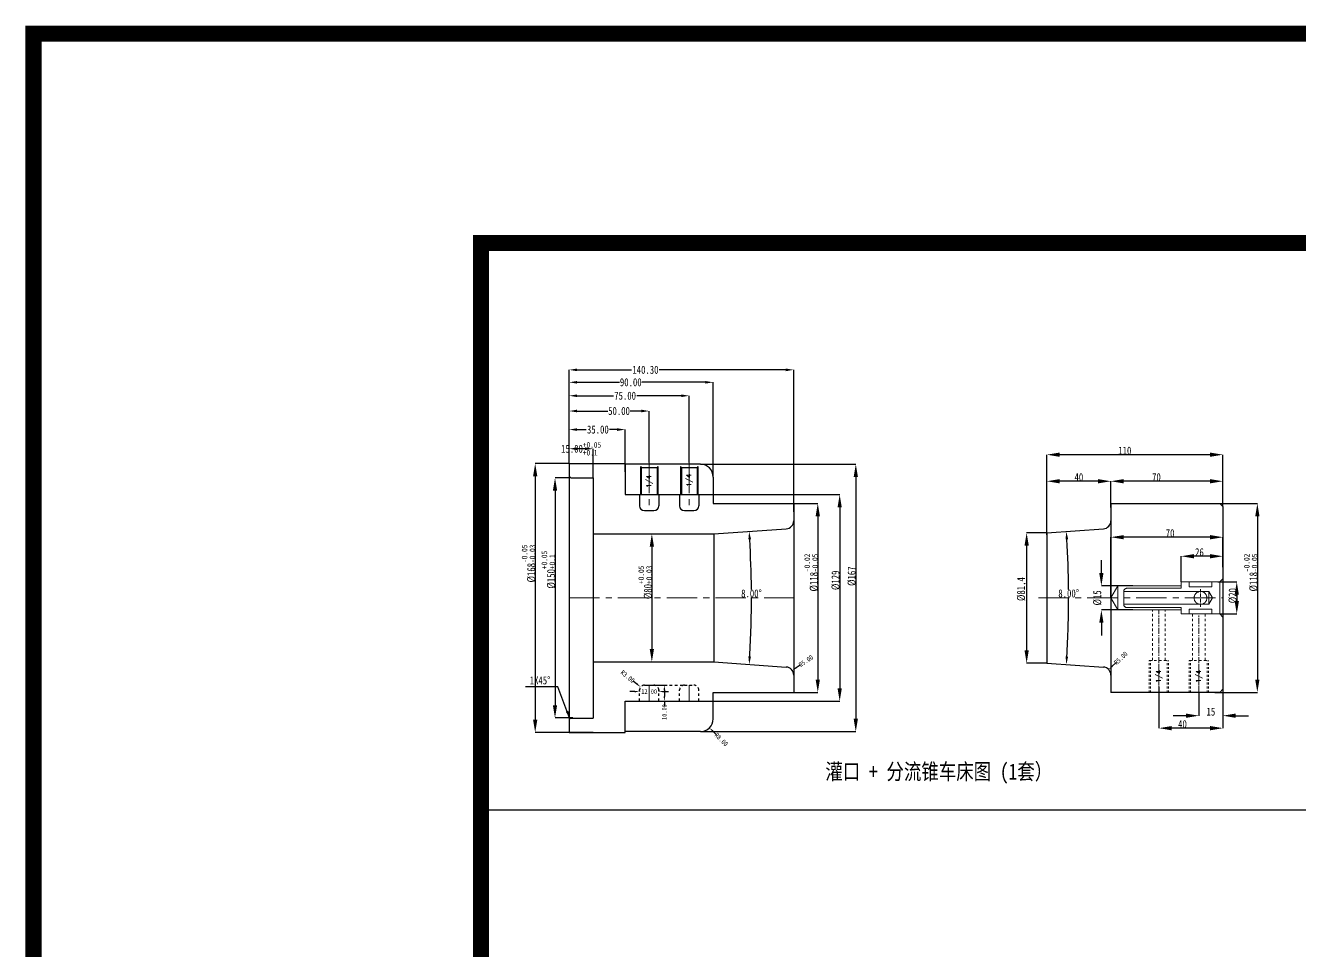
# Model space of a CAD drawing. Header units: millimetres. Extents: x 1188 to 10032, y -1727 to 798.
# Drawn here: x 1188 to 1985, y 220 to 798 of the extents above; entities that cross this region are included whole.
import ezdxf
from ezdxf.enums import TextEntityAlignment as Align

# ---------------------------------------------------------------- set-up
doc = ezdxf.new("R2010")
doc.units = ezdxf.units.MM
doc.header["$LTSCALE"] = 16.335
doc.header["$PDMODE"] = 3
doc.header["$PDSIZE"] = 0.3125
for name, pattern in [('CENTER', [0.6, 0.375, -0.075, 0.075, -0.075]), ('HIDDEN', [0.2, 0.1, -0.1]), ('HIDDENX2', [0.75, 0.5, -0.25])]:
    doc.linetypes.add(name, pattern=pattern)
doc.layers.get('0').update_dxf_attribs({"linetype": 'CONTINUOUS'})
doc.layers.get('Defpoints').update_dxf_attribs({"linetype": 'CONTINUOUS'})
for name, color, linetype, lineweight in [('cool', 153, 'HIDDEN', 9), ('moldbase', 7, 'CONTINUOUS', 20), ('screw', 33, 'CONTINUOUS', 13), ('虚线', 6, 'HIDDENX2', 13)]:
    doc.layers.add(name, color=color, linetype=linetype, lineweight=lineweight)
doc.layers.add('DEFAULT_2', color=8, linetype='HIDDEN')
doc.styles.get("Standard").update_dxf_attribs({"font": 'txt', "width": 0.8})
doc.styles.add('TXT', font='txt.shx', dxfattribs={"bigfont": 'gbcbig.shx'})
doc.dimstyles.new('ISO-25', dxfattribs={"dimtxt": 8, "dimasz": 8, "dimexe": 0, "dimexo": 0, "dimgap": 0, "dimtad": 1, "dimtxsty": 'Standard', "dimcen": 0, "dimclrd": 4, "dimclre": 4, "dimclrt": 6, "dimadec": 0, "dimazin": 0, "dimtfac": 1, "dimtofl": 0, "dimtmove": 0, "dimatfit": 3, "dimfxl": 0, "dimarcsym": 0})
doc.dimstyles.get("Standard").update_dxf_attribs({"dimtxt": 0.15625, "dimasz": 0.1875, "dimexe": 0.125, "dimexo": 0.0625, "dimtad": 0, "dimtih": 1, "dimtoh": 1, "dimdsep": 46, "dimtxsty": 'Standard', "dimcen": 0.09, "dimadec": 0, "dimazin": 0, "dimtp": 0.01, "dimtm": 0.01, "dimtfac": 1, "dimtofl": 0, "dimtmove": 0, "dimatfit": 3, "dimfxl": 0, "dimtolj": 1, "dimarcsym": 0})
doc.dimstyles.new('STANDARD$0', dxfattribs={"dimscale": 2, "dimtxt": 3, "dimasz": 3, "dimexe": 1.25, "dimexo": 0.625, "dimgap": 0.5, "dimtad": 0, "dimdsep": 46, "dimlunit": 6, "dimtxsty": 'Standard', "dimblk": 'CLOSEDBLANK', "dimcen": 0, "dimclrt": 2, "dimazin": 2, "dimtfac": 2, "dimtmove": 1, "dimatfit": 3, "dimfxl": 0, "dimtolj": 1, "dimtzin": 0, "dimarcsym": 0})

# ---------------------------------------------------------------- blocks, each defined once
blk = doc.blocks.new('*D20')
at = {"color": 4, "lineweight": -2, "transparency": 16777216}
for p, q in [((1668.29, 499.65), (1683.32, 499.65)), ((1683.32, 491.65), (1683.32, 389.65)), ((1668.29, 381.65), (1683.32, 381.65))]:
    blk.add_line(p, q, dxfattribs=at)
at = {"color": 4, "transparency": 16777216}
for points in [[(1681.99, 491.65), (1684.65, 491.65), (1683.32, 499.65)], [(1681.99, 389.65), (1684.65, 389.65), (1683.32, 381.65)]]:
    blk.add_solid(points, dxfattribs=at)
at = {"layer": 'Defpoints', "color": 0, "transparency": 16777216}
for p in [(1668.29, 499.65), (1668.29, 381.65), (1683.32, 381.65)]:
    blk.add_point(p, dxfattribs=at)
at = {"color": 6, "lineweight": 0, "transparency": 16777216, "insert": (1679.24, 456.46), "char_height": 5, "attachment_point": 5, "rotation": 90}
blk.add_mtext('%%C118{\\H0.7x;\\S-0.02^ -0.05;}', dxfattribs=at)
blk = doc.blocks.new('*D21')
at = {"color": 4, "lineweight": -2, "transparency": 16777216}
for p, q in [((1559.09, 480.65), (1579.66, 480.65)), ((1579.66, 472.65), (1579.66, 408.65)), ((1559.09, 400.65), (1579.66, 400.65))]:
    blk.add_line(p, q, dxfattribs=at)
at = {"color": 4, "transparency": 16777216}
for points in [[(1578.33, 472.65), (1581, 472.65), (1579.66, 480.65)], [(1578.33, 408.65), (1581, 408.65), (1579.66, 400.65)]]:
    blk.add_solid(points, dxfattribs=at)
at = {"layer": 'Defpoints', "color": 0, "transparency": 16777216}
for p in [(1559.09, 480.65), (1559.09, 400.65), (1579.66, 400.65)]:
    blk.add_point(p, dxfattribs=at)
at = {"color": 6, "lineweight": 0, "transparency": 16777216, "insert": (1575.58, 450.33), "char_height": 5, "attachment_point": 5, "rotation": 90}
blk.add_mtext('%%C80{\\H0.7x;\\S+0.05^ +0.03;}', dxfattribs=at)
blk = doc.blocks.new('*D37')
at = {"color": 4, "lineweight": -2, "transparency": 16777216}
for start, end in [(0.50798, 3.51904), (356.48096, 0.02702)]:
    blk.add_arc((1046.26, 440.65), 595.65, start, end, dxfattribs=at)
at = {"color": 4, "transparency": 16777216}
for points in [[(1639.95, 477.16), (1641.62, 477.26), (1640.46, 482.2)], [(1641.62, 404.03), (1639.95, 404.14), (1640.46, 399.1)]]:
    blk.add_solid(points, dxfattribs=at)
at = {"layer": 'Defpoints', "color": 0, "transparency": 16777216}
for p in [(1618.29, 480.65), (1663.64, 483.82), (1641.75, 426.79), (1618.29, 400.65), (1663.64, 397.48)]:
    blk.add_point(p, dxfattribs=at)
at = {"color": 6, "transparency": 16777216, "insert": (1641.9, 443.43), "char_height": 5, "attachment_point": 5}
blk.add_mtext('\\A1;8.00\\M+5A1E3', dxfattribs=at)
blk = doc.blocks.new('*D22')
at = {"color": 4, "lineweight": -2, "transparency": 16777216}
for p, q in [((1527.99, 524.65), (1527.99, 545.78)), ((1532.99, 545.78), (1538.59, 545.78)), ((1557.99, 545.78), (1553.26, 545.78)), ((1562.99, 519.45), (1562.99, 545.78))]:
    blk.add_line(p, q, dxfattribs=at)
at = {"color": 4, "transparency": 16777216}
for points in [[(1532.99, 546.61), (1532.99, 544.94), (1527.99, 545.78)], [(1557.99, 546.61), (1557.99, 544.94), (1562.99, 545.78)]]:
    blk.add_solid(points, dxfattribs=at)
at = {"layer": 'Defpoints', "color": 0, "transparency": 16777216}
for p in [(1562.99, 545.78), (1527.99, 524.65), (1562.99, 519.45)]:
    blk.add_point(p, dxfattribs=at)
at = {"color": 6, "transparency": 16777216, "insert": (1545.93, 545.78), "char_height": 5, "attachment_point": 5}
blk.add_mtext('\\A1;35.00', dxfattribs=at)
blk = doc.blocks.new('*D38')
at = {"color": 4, "lineweight": -2, "transparency": 16777216}
for p, q in [((1527.99, 524.65), (1527.99, 557.38)), ((1532.99, 557.38), (1552.16, 557.38)), ((1572.99, 557.38), (1566.16, 557.38)), ((1577.99, 525.15), (1577.99, 557.38))]:
    blk.add_line(p, q, dxfattribs=at)
at = {"color": 4, "transparency": 16777216}
for points in [[(1532.99, 558.22), (1532.99, 556.55), (1527.99, 557.38)], [(1572.99, 558.22), (1572.99, 556.55), (1577.99, 557.38)]]:
    blk.add_solid(points, dxfattribs=at)
at = {"layer": 'Defpoints', "color": 0, "transparency": 16777216}
for p in [(1577.99, 557.38), (1527.99, 524.65), (1577.99, 525.15)]:
    blk.add_point(p, dxfattribs=at)
at = {"color": 6, "transparency": 16777216, "insert": (1559.16, 557.38), "char_height": 5, "attachment_point": 5}
blk.add_mtext('\\A1;50.00', dxfattribs=at)
blk = doc.blocks.new('*D39')
at = {"color": 4, "lineweight": -2, "transparency": 16777216}
for p, q in [((1527.99, 524.65), (1527.99, 566.9)), ((1532.99, 566.9), (1555.63, 566.9)), ((1597.99, 566.9), (1570.29, 566.9)), ((1602.99, 525.15), (1602.99, 566.9))]:
    blk.add_line(p, q, dxfattribs=at)
at = {"color": 4, "transparency": 16777216}
for points in [[(1532.99, 567.74), (1532.99, 566.07), (1527.99, 566.9)], [(1597.99, 567.74), (1597.99, 566.07), (1602.99, 566.9)]]:
    blk.add_solid(points, dxfattribs=at)
at = {"layer": 'Defpoints', "color": 0, "transparency": 16777216}
for p in [(1602.99, 566.9), (1527.99, 524.65), (1602.99, 525.15)]:
    blk.add_point(p, dxfattribs=at)
at = {"color": 6, "transparency": 16777216, "insert": (1562.96, 566.9), "char_height": 5, "attachment_point": 5}
blk.add_mtext('\\A1;75.00', dxfattribs=at)
blk = doc.blocks.new('*D40')
at = {"color": 4, "lineweight": -2, "transparency": 16777216}
for p, q in [((1527.99, 524.65), (1527.99, 575.31)), ((1532.99, 575.31), (1559.49, 575.31)), ((1612.99, 575.31), (1573.49, 575.31)), ((1617.99, 516.15), (1617.99, 575.31))]:
    blk.add_line(p, q, dxfattribs=at)
at = {"color": 4, "transparency": 16777216}
for points in [[(1532.99, 576.14), (1532.99, 574.47), (1527.99, 575.31)], [(1612.99, 576.14), (1612.99, 574.47), (1617.99, 575.31)]]:
    blk.add_solid(points, dxfattribs=at)
at = {"layer": 'Defpoints', "color": 0, "transparency": 16777216}
for p in [(1617.99, 575.31), (1527.99, 524.65), (1617.99, 516.15)]:
    blk.add_point(p, dxfattribs=at)
at = {"color": 6, "transparency": 16777216, "insert": (1566.49, 575.31), "char_height": 5, "attachment_point": 5}
blk.add_mtext('\\A1;90.00', dxfattribs=at)
blk = doc.blocks.new('*D41')
at = {"color": 4, "lineweight": -2, "transparency": 16777216}
for p, q in [((1527.99, 524.65), (1527.99, 583.09)), ((1532.99, 583.09), (1566.99, 583.09)), ((1663.29, 583.09), (1584.33, 583.09)), ((1668.29, 494.35), (1668.29, 583.09))]:
    blk.add_line(p, q, dxfattribs=at)
at = {"color": 4, "transparency": 16777216}
for points in [[(1532.99, 583.92), (1532.99, 582.25), (1527.99, 583.09)], [(1663.29, 583.92), (1663.29, 582.25), (1668.29, 583.09)]]:
    blk.add_solid(points, dxfattribs=at)
at = {"layer": 'Defpoints', "color": 0, "transparency": 16777216}
for p in [(1668.29, 583.09), (1527.99, 524.65), (1668.29, 494.35)]:
    blk.add_point(p, dxfattribs=at)
at = {"color": 6, "transparency": 16777216, "insert": (1575.66, 583.09), "char_height": 5, "attachment_point": 5}
blk.add_mtext('\\A1;140.30', dxfattribs=at)
blk = doc.blocks.new('*D25')
at = {"color": 4, "lineweight": -2, "transparency": 16777216}
for p, q in [((1866.43, 497.15), (1866.43, 513.52)), ((1928.43, 513.52), (1874.43, 513.52)), ((1936.43, 502.65), (1936.43, 513.52))]:
    blk.add_line(p, q, dxfattribs=at)
at = {"color": 4, "transparency": 16777216}
for points in [[(1874.43, 514.85), (1874.43, 512.18), (1866.43, 513.52)], [(1928.43, 514.85), (1928.43, 512.18), (1936.43, 513.52)]]:
    blk.add_solid(points, dxfattribs=at)
at = {"layer": 'Defpoints', "color": 0, "transparency": 16777216}
for p in [(1866.43, 513.52), (1936.43, 502.65), (1866.43, 497.15)]:
    blk.add_point(p, dxfattribs=at)
at = {"color": 6, "lineweight": 0, "transparency": 16777216, "insert": (1894.89, 516.02), "char_height": 5, "attachment_point": 5}
blk.add_mtext('70', dxfattribs=at)
blk = doc.blocks.new('*D26')
at = {"color": 4, "lineweight": -2, "transparency": 16777216}
for p, q in [((1826.43, 480.08), (1826.43, 530.1)), ((1928.43, 530.1), (1834.43, 530.1)), ((1936.43, 497.65), (1936.43, 530.1))]:
    blk.add_line(p, q, dxfattribs=at)
at = {"color": 4, "transparency": 16777216}
for points in [[(1834.43, 531.43), (1834.43, 528.76), (1826.43, 530.1)], [(1928.43, 531.43), (1928.43, 528.76), (1936.43, 530.1)]]:
    blk.add_solid(points, dxfattribs=at)
at = {"layer": 'Defpoints', "color": 0, "transparency": 16777216}
for p in [(1826.43, 530.1), (1936.43, 497.65), (1826.43, 480.08)]:
    blk.add_point(p, dxfattribs=at)
at = {"color": 6, "lineweight": 0, "transparency": 16777216, "insert": (1875.13, 532.6), "char_height": 5, "attachment_point": 5}
blk.add_mtext('110', dxfattribs=at)
blk = doc.blocks.new('*D27')
at = {"color": 4, "lineweight": -2, "transparency": 16777216}
for p, q in [((1826.43, 480.08), (1826.43, 513.52)), ((1858.44, 513.52), (1834.43, 513.52)), ((1866.44, 497.54), (1866.44, 513.52))]:
    blk.add_line(p, q, dxfattribs=at)
at = {"color": 4, "transparency": 16777216}
for points in [[(1834.43, 514.85), (1834.43, 512.18), (1826.43, 513.52)], [(1858.44, 514.85), (1858.44, 512.18), (1866.44, 513.52)]]:
    blk.add_solid(points, dxfattribs=at)
at = {"layer": 'Defpoints', "color": 0, "transparency": 16777216}
for p in [(1826.43, 513.52), (1866.44, 497.54), (1826.43, 480.08)]:
    blk.add_point(p, dxfattribs=at)
at = {"color": 6, "lineweight": 0, "transparency": 16777216, "insert": (1846.44, 516.02), "char_height": 5, "attachment_point": 5}
blk.add_mtext('40', dxfattribs=at)
blk = doc.blocks.new('*D28')
at = {"color": 4, "lineweight": -2, "transparency": 16777216}
for p, q in [((1934.43, 499.65), (1957.94, 499.65)), ((1957.94, 491.65), (1957.94, 389.65)), ((1931.43, 381.65), (1957.94, 381.65))]:
    blk.add_line(p, q, dxfattribs=at)
at = {"color": 4, "transparency": 16777216}
for points in [[(1956.61, 491.65), (1959.27, 491.65), (1957.94, 499.65)], [(1956.61, 389.65), (1959.27, 389.65), (1957.94, 381.65)]]:
    blk.add_solid(points, dxfattribs=at)
at = {"layer": 'Defpoints', "color": 0, "transparency": 16777216}
for p in [(1934.43, 499.65), (1931.43, 381.65), (1957.94, 381.65)]:
    blk.add_point(p, dxfattribs=at)
at = {"color": 6, "lineweight": 0, "transparency": 16777216, "insert": (1953.86, 456.46), "char_height": 5, "attachment_point": 5, "rotation": 90}
blk.add_mtext('%%C118{\\H0.7x;\\S-0.02^ -0.05;}', dxfattribs=at)
blk = doc.blocks.new('*D29')
at = {"color": 4, "lineweight": -2, "transparency": 16777216}
for p, q in [((1936.43, 385.61), (1936.43, 367.09)), ((1921.43, 381.65), (1921.43, 367.09)), ((1913.43, 367.09), (1905.43, 367.09)), ((1944.43, 367.09), (1952.43, 367.09))]:
    blk.add_line(p, q, dxfattribs=at)
at = {"color": 4, "transparency": 16777216}
for points in [[(1913.43, 368.42), (1913.43, 365.75), (1921.43, 367.09)], [(1944.43, 368.42), (1944.43, 365.75), (1936.43, 367.09)]]:
    blk.add_solid(points, dxfattribs=at)
at = {"layer": 'Defpoints', "color": 0, "transparency": 16777216}
for p in [(1936.43, 385.61), (1921.43, 381.65), (1936.43, 367.09)]:
    blk.add_point(p, dxfattribs=at)
at = {"color": 6, "lineweight": 0, "transparency": 16777216, "insert": (1928.93, 369.59), "char_height": 5, "attachment_point": 5}
blk.add_mtext('15', dxfattribs=at)
blk = doc.blocks.new('*D30')
at = {"color": 4, "lineweight": -2, "transparency": 16777216}
for p, q in [((1896.43, 385.15), (1896.43, 359.3)), ((1936.43, 387.97), (1936.43, 359.3)), ((1928.43, 359.3), (1904.43, 359.3))]:
    blk.add_line(p, q, dxfattribs=at)
at = {"color": 4, "transparency": 16777216}
for points in [[(1904.43, 360.63), (1904.43, 357.96), (1896.43, 359.3)], [(1928.43, 360.63), (1928.43, 357.96), (1936.43, 359.3)]]:
    blk.add_solid(points, dxfattribs=at)
at = {"layer": 'Defpoints', "color": 0, "transparency": 16777216}
for p in [(1896.43, 385.15), (1936.43, 387.97), (1896.43, 359.3)]:
    blk.add_point(p, dxfattribs=at)
at = {"color": 6, "lineweight": 0, "transparency": 16777216, "insert": (1911.16, 361.8), "char_height": 5, "attachment_point": 5}
blk.add_mtext('40', dxfattribs=at)
blk = doc.blocks.new('*D52')
at = {"color": 4, "lineweight": -2, "transparency": 16777216}
for p, q in [((1826.43, 481.35), (1813.81, 481.35)), ((1813.81, 473.35), (1813.81, 407.95)), ((1826.43, 399.95), (1813.81, 399.95))]:
    blk.add_line(p, q, dxfattribs=at)
at = {"color": 4, "transparency": 16777216}
for points in [[(1812.48, 473.35), (1815.15, 473.35), (1813.81, 481.35)], [(1812.48, 407.95), (1815.15, 407.95), (1813.81, 399.95)]]:
    blk.add_solid(points, dxfattribs=at)
at = {"layer": 'Defpoints', "color": 0, "transparency": 16777216}
for p in [(1826.43, 481.35), (1813.81, 399.95), (1826.43, 399.95)]:
    blk.add_point(p, dxfattribs=at)
at = {"color": 6, "lineweight": 0, "transparency": 16777216, "insert": (1810.9, 446.16), "char_height": 5, "attachment_point": 5, "rotation": 90}
blk.add_mtext('%%c81,4', dxfattribs=at)
blk = doc.blocks.new('*D53')
at = {"color": 4, "lineweight": -2, "transparency": 16777216}
for start, end in [(0.50798, 3.51904), (356.48096, 0.02702)]:
    blk.add_arc((1244.41, 440.65), 595.65, start, end, dxfattribs=at)
at = {"color": 4, "transparency": 16777216}
for points in [[(1838.1, 477.16), (1839.76, 477.26), (1838.6, 482.2)], [(1839.76, 404.03), (1838.1, 404.14), (1838.6, 399.1)]]:
    blk.add_solid(points, dxfattribs=at)
at = {"layer": 'Defpoints', "color": 0, "transparency": 16777216}
for p in [(1826.43, 481.35), (1861.78, 483.82), (1839.89, 426.79), (1826.43, 399.95), (1861.78, 397.48)]:
    blk.add_point(p, dxfattribs=at)
at = {"color": 6, "transparency": 16777216, "insert": (1840.05, 443.43), "char_height": 5, "attachment_point": 5}
blk.add_mtext('\\A1;8.00\\M+5A1E3', dxfattribs=at)
blk = doc.blocks.new('*D54')
at = {"color": 3, "lineweight": -2, "transparency": 16777216}
blk.add_line((1869.43, 400.04), (1867.25, 397.98), dxfattribs=at)
at = {"color": 3, "transparency": 16777216}
blk.add_solid([(1866.91, 398.35), (1867.59, 397.62), (1865.07, 395.92)], dxfattribs=at)
at = {"layer": 'Defpoints', "color": 0, "transparency": 16777216}
for p in [(1861.43, 392.49), (1865.07, 395.92)]:
    blk.add_point(p, dxfattribs=at)
at = {"color": 6, "transparency": 16777216, "insert": (1872.63, 403.06), "char_height": 3, "attachment_point": 5, "rotation": 43.36579}
blk.add_mtext('\\A1;R5.00', dxfattribs=at)
blk = doc.blocks.new('*D55')
at = {"color": 3, "lineweight": -2, "transparency": 16777216}
blk.add_line((1672.33, 398.75), (1669.87, 397.04), dxfattribs=at)
at = {"color": 3, "transparency": 16777216}
blk.add_solid([(1669.58, 397.45), (1670.15, 396.63), (1667.4, 395.33)], dxfattribs=at)
at = {"layer": 'Defpoints', "color": 0, "transparency": 16777216}
for p in [(1663.29, 392.49), (1667.4, 395.33)]:
    blk.add_point(p, dxfattribs=at)
at = {"color": 6, "transparency": 16777216, "insert": (1675.95, 401.25), "char_height": 3, "attachment_point": 5, "rotation": 34.66288}
blk.add_mtext('\\A1;R5.00', dxfattribs=at)
blk = doc.blocks.new('*D56')
at = {"color": 4, "lineweight": -2, "transparency": 16777216}
for p, q in [((1933.35, 450.65), (1945.08, 450.65)), ((1945.08, 442.65), (1945.08, 438.65)), ((1934.43, 430.65), (1945.08, 430.65))]:
    blk.add_line(p, q, dxfattribs=at)
at = {"color": 4, "transparency": 16777216}
for points in [[(1943.75, 442.65), (1946.42, 442.65), (1945.08, 450.65)], [(1943.75, 438.65), (1946.42, 438.65), (1945.08, 430.65)]]:
    blk.add_solid(points, dxfattribs=at)
at = {"layer": 'Defpoints', "color": 0, "transparency": 16777216}
for p in [(1933.35, 450.65), (1934.43, 430.65), (1945.08, 430.65)]:
    blk.add_point(p, dxfattribs=at)
at = {"color": 6, "lineweight": 0, "transparency": 16777216, "insert": (1942.58, 442.03), "char_height": 5, "attachment_point": 5, "rotation": 90}
blk.add_mtext('%%c20', dxfattribs=at)
blk = doc.blocks.new('*D57')
at = {"color": 4, "lineweight": -2, "transparency": 16777216}
for p, q in [((1910.43, 450.65), (1910.43, 466.67)), ((1928.43, 466.67), (1918.43, 466.67)), ((1936.43, 459.92), (1936.43, 466.67))]:
    blk.add_line(p, q, dxfattribs=at)
at = {"color": 4, "transparency": 16777216}
for points in [[(1918.43, 468), (1918.43, 465.33), (1910.43, 466.67)], [(1928.43, 468), (1928.43, 465.33), (1936.43, 466.67)]]:
    blk.add_solid(points, dxfattribs=at)
at = {"layer": 'Defpoints', "color": 0, "transparency": 16777216}
for p in [(1910.43, 466.67), (1936.43, 459.92), (1910.43, 450.65)]:
    blk.add_point(p, dxfattribs=at)
at = {"color": 6, "lineweight": 0, "transparency": 16777216, "insert": (1921.75, 469.17), "char_height": 5, "attachment_point": 5}
blk.add_mtext('26', dxfattribs=at)
blk = doc.blocks.new('*D58')
at = {"color": 4, "lineweight": -2, "transparency": 16777216}
for p, q in [((1866.43, 440.65), (1866.43, 478.56)), ((1928.43, 478.56), (1874.43, 478.56)), ((1936.43, 459.92), (1936.43, 478.56))]:
    blk.add_line(p, q, dxfattribs=at)
at = {"color": 4, "transparency": 16777216}
for points in [[(1874.43, 479.89), (1874.43, 477.23), (1866.43, 478.56)], [(1928.43, 479.89), (1928.43, 477.23), (1936.43, 478.56)]]:
    blk.add_solid(points, dxfattribs=at)
at = {"layer": 'Defpoints', "color": 0, "transparency": 16777216}
for p in [(1866.43, 478.56), (1936.43, 459.92), (1866.43, 440.65)]:
    blk.add_point(p, dxfattribs=at)
at = {"color": 6, "lineweight": 0, "transparency": 16777216, "insert": (1903.43, 481.06), "char_height": 5, "attachment_point": 5}
blk.add_mtext('70', dxfattribs=at)
blk = doc.blocks.new('*D59')
at = {"color": 4, "lineweight": -2, "transparency": 16777216}
for p, q in [((1860.5, 456.15), (1860.5, 464.15)), ((1880.08, 448.15), (1860.5, 448.15)), ((1880.08, 433.15), (1860.5, 433.15)), ((1860.5, 425.15), (1860.5, 417.15))]:
    blk.add_line(p, q, dxfattribs=at)
at = {"color": 4, "transparency": 16777216}
for points in [[(1859.17, 456.15), (1861.83, 456.15), (1860.5, 448.15)], [(1859.17, 425.15), (1861.83, 425.15), (1860.5, 433.15)]]:
    blk.add_solid(points, dxfattribs=at)
at = {"layer": 'Defpoints', "color": 0, "transparency": 16777216}
for p in [(1880.08, 448.15), (1860.5, 433.15), (1880.08, 433.15)]:
    blk.add_point(p, dxfattribs=at)
at = {"color": 6, "lineweight": 0, "transparency": 16777216, "insert": (1858, 440.65), "char_height": 5, "attachment_point": 5, "rotation": 90}
blk.add_mtext('%%c15', dxfattribs=at)
blk = doc.blocks.new('*D31')
at = {"color": 4, "lineweight": -2, "transparency": 16777216}
for p, q in [((1527.99, 524.65), (1506.78, 524.65)), ((1506.78, 516.65), (1506.78, 364.65)), ((1542.99, 356.65), (1506.78, 356.65))]:
    blk.add_line(p, q, dxfattribs=at)
at = {"color": 4, "transparency": 16777216}
for points in [[(1505.44, 516.65), (1508.11, 516.65), (1506.78, 524.65)], [(1505.44, 364.65), (1508.11, 364.65), (1506.78, 356.65)]]:
    blk.add_solid(points, dxfattribs=at)
at = {"layer": 'Defpoints', "color": 0, "transparency": 16777216}
for p in [(1527.99, 524.65), (1506.78, 356.65), (1542.99, 356.65)]:
    blk.add_point(p, dxfattribs=at)
at = {"color": 6, "lineweight": 0, "transparency": 16777216, "insert": (1502.69, 462.1), "char_height": 5, "attachment_point": 5, "rotation": 90}
blk.add_mtext('%%C168{\\H0.7x;\\S-0.05^ -0.03;}', dxfattribs=at)
blk = doc.blocks.new('*D32')
at = {"color": 3, "linetype": 'Continuous', "lineweight": -2, "transparency": 16777216}
for p, q in [((1571.99, 382.65), (1571.99, 382.15)), ((1583.99, 383.15), (1583.99, 382.15)), ((1568.99, 382.15), (1565.99, 382.15)), ((1586.99, 382.15), (1589.99, 382.15))]:
    blk.add_line(p, q, dxfattribs=at)
at = {"color": 3, "transparency": 16777216}
for points in [[(1568.99, 382.65), (1568.99, 381.65), (1571.99, 382.15)], [(1586.99, 382.65), (1586.99, 381.65), (1583.99, 382.15)]]:
    blk.add_solid(points, dxfattribs=at)
at = {"layer": 'Defpoints', "color": 0, "transparency": 16777216}
for p in [(1571.99, 382.65), (1583.99, 383.15), (1571.99, 382.15)]:
    blk.add_point(p, dxfattribs=at)
at = {"color": 6, "transparency": 16777216, "insert": (1577.99, 382.15), "char_height": 3, "attachment_point": 5}
blk.add_mtext('\\A1;12.00', dxfattribs=at)
blk = doc.blocks.new('*D60')
at = {"color": 3, "linetype": 'Continuous', "lineweight": -2, "transparency": 16777216}
for p, q in [((1576.15, 386.15), (1587.46, 386.15)), ((1587.46, 383.15), (1587.46, 379.15)), ((1576.15, 376.15), (1587.46, 376.15)), ((1587.46, 376.15), (1587.46, 373.15))]:
    blk.add_line(p, q, dxfattribs=at)
at = {"color": 3, "transparency": 16777216}
for points in [[(1586.96, 383.15), (1587.96, 383.15), (1587.46, 386.15)], [(1586.96, 379.15), (1587.96, 379.15), (1587.46, 376.15)]]:
    blk.add_solid(points, dxfattribs=at)
at = {"layer": 'Defpoints', "color": 0, "transparency": 16777216}
for p in [(1576.15, 386.15), (1576.15, 376.15), (1587.46, 376.15)]:
    blk.add_point(p, dxfattribs=at)
at = {"color": 6, "transparency": 16777216, "insert": (1587.46, 369.35), "char_height": 3, "attachment_point": 5, "rotation": 90}
blk.add_mtext('\\A1;10.00', dxfattribs=at)
blk = doc.blocks.new('*D61')
at = {"color": 3, "linetype": 'Continuous', "lineweight": -2, "transparency": 16777216}
blk.add_line((1567.98, 388.79), (1570.31, 386.91), dxfattribs=at)
at = {"color": 3, "transparency": 16777216}
blk.add_solid([(1570.63, 387.3), (1570, 386.52), (1572.65, 385.03)], dxfattribs=at)
at = {"layer": 'Defpoints', "color": 0, "transparency": 16777216}
for p in [(1572.65, 385.03), (1574.99, 383.15)]:
    blk.add_point(p, dxfattribs=at)
at = {"color": 6, "transparency": 16777216, "insert": (1564.55, 391.55), "char_height": 3, "attachment_point": 5, "rotation": 321.17969}
blk.add_mtext('\\A1;R3.00', dxfattribs=at)
blk = doc.blocks.new('*D62')
at = {"color": 4, "lineweight": -2, "transparency": 16777216}
for p, q in [((1609.99, 524.15), (1707.07, 524.15)), ((1707.07, 516.15), (1707.07, 365.15)), ((1609.99, 357.15), (1707.07, 357.15))]:
    blk.add_line(p, q, dxfattribs=at)
at = {"color": 4, "transparency": 16777216}
for points in [[(1705.74, 516.15), (1708.41, 516.15), (1707.07, 524.15)], [(1705.74, 365.15), (1708.41, 365.15), (1707.07, 357.15)]]:
    blk.add_solid(points, dxfattribs=at)
at = {"layer": 'Defpoints', "color": 0, "transparency": 16777216}
for p in [(1609.99, 524.15), (1609.99, 357.15), (1707.07, 357.15)]:
    blk.add_point(p, dxfattribs=at)
at = {"color": 6, "lineweight": 0, "transparency": 16777216, "insert": (1704.57, 454.23), "char_height": 5, "attachment_point": 5, "rotation": 90}
blk.add_mtext('%%c167', dxfattribs=at)
blk = doc.blocks.new('*D33')
at = {"color": 4, "lineweight": -2, "transparency": 16777216}
for p, q in [((1527.99, 515.65), (1519.16, 515.65)), ((1519.16, 507.65), (1519.16, 373.65)), ((1530.35, 365.65), (1519.16, 365.65))]:
    blk.add_line(p, q, dxfattribs=at)
at = {"color": 4, "transparency": 16777216}
for points in [[(1517.83, 507.65), (1520.5, 507.65), (1519.16, 515.65)], [(1517.83, 373.65), (1520.5, 373.65), (1519.16, 365.65)]]:
    blk.add_solid(points, dxfattribs=at)
at = {"layer": 'Defpoints', "color": 0, "transparency": 16777216}
for p in [(1527.99, 515.65), (1519.16, 365.65), (1530.35, 365.65)]:
    blk.add_point(p, dxfattribs=at)
at = {"color": 6, "lineweight": 0, "transparency": 16777216, "insert": (1515.08, 458.27), "char_height": 5, "attachment_point": 5, "rotation": 90}
blk.add_mtext('%%C150{\\H0.7x;\\S+0.05^ +0.1;}', dxfattribs=at)
blk = doc.blocks.new('*D63')
at = {"color": 4, "lineweight": -2, "transparency": 16777216}
for p, q in [((1617.99, 505.15), (1697.01, 505.15)), ((1697.01, 497.15), (1697.01, 384.15)), ((1617.99, 376.15), (1697.01, 376.15))]:
    blk.add_line(p, q, dxfattribs=at)
at = {"color": 4, "transparency": 16777216}
for points in [[(1695.68, 497.15), (1698.34, 497.15), (1697.01, 505.15)], [(1695.68, 384.15), (1698.34, 384.15), (1697.01, 376.15)]]:
    blk.add_solid(points, dxfattribs=at)
at = {"layer": 'Defpoints', "color": 0, "transparency": 16777216}
for p in [(1617.99, 505.15), (1617.99, 376.15), (1697.01, 376.15)]:
    blk.add_point(p, dxfattribs=at)
at = {"color": 6, "lineweight": 0, "transparency": 16777216, "insert": (1694.51, 451.63), "char_height": 5, "attachment_point": 5, "rotation": 90}
blk.add_mtext('%%c129', dxfattribs=at)
blk = doc.blocks.new('*D64')
at = {"color": 4, "lineweight": -2, "transparency": 16777216}
for p, q in [((1527.99, 528.64), (1527.99, 533.81)), ((1537.99, 533.81), (1532.99, 533.81)), ((1542.99, 515.65), (1542.99, 533.81))]:
    blk.add_line(p, q, dxfattribs=at)
at = {"color": 4, "transparency": 16777216}
for points in [[(1532.99, 534.65), (1532.99, 532.98), (1527.99, 533.81)], [(1537.99, 534.65), (1537.99, 532.98), (1542.99, 533.81)]]:
    blk.add_solid(points, dxfattribs=at)
at = {"layer": 'Defpoints', "color": 0, "transparency": 16777216}
for p in [(1527.99, 533.81), (1527.99, 528.64), (1542.99, 515.65)]:
    blk.add_point(p, dxfattribs=at)
at = {"color": 6, "transparency": 16777216, "insert": (1535.49, 533.81), "char_height": 5, "attachment_point": 5}
blk.add_mtext('\\A1;15.00{\\H0.7x;\\S+0.05^ +0.1;}', dxfattribs=at)
blk = doc.blocks.new('*D106')
at = {"color": 3, "linetype": 'Continuous', "lineweight": -2, "transparency": 16777216}
blk.add_line((1619.94, 355.3), (1617.81, 357.41), dxfattribs=at)
at = {"color": 3, "transparency": 16777216}
blk.add_solid([(1618.16, 357.77), (1617.45, 357.06), (1615.67, 359.52)], dxfattribs=at)
at = {"layer": 'Defpoints', "color": 0, "transparency": 16777216}
for p in [(1609.99, 365.15), (1615.67, 359.52)]:
    blk.add_point(p, dxfattribs=at)
at = {"color": 6, "transparency": 16777216, "insert": (1623.07, 352.21), "char_height": 3, "attachment_point": 5, "rotation": 315.297}
blk.add_mtext('\\A1;R8.00', dxfattribs=at)

msp = doc.modelspace()

# ---------------------------------------------------------------- linework, layer by layer
for p, q in [((1527.987, 524.649), (1562.987, 524.649)), ((1527.987, 524.649), (1527.987, 364.649)), ((1562.987, 524.649), (1562.987, 505.149)), ((1609.987, 524.149), (1562.987, 524.149)), ((1572.587, 522.649), (1572.587, 505.149)), ((1572.587, 522.649), (1573.087, 522.149)), ((1573.087, 522.149), (1573.087, 505.149)), ((1573.087, 522.149), (1582.887, 522.149)), ((1583.387, 522.649), (1582.887, 522.149)), ((1582.887, 522.149), (1582.887, 505.149)), ((1583.387, 522.649), (1583.387, 505.149)), ((1597.587, 522.649), (1597.587, 505.149)), ((1597.587, 522.649), (1598.087, 522.149)), ((1598.087, 522.149), (1598.087, 505.149)), ((1598.087, 522.149), (1607.887, 522.149)), ((1608.387, 522.649), (1607.887, 522.149)), ((1607.887, 522.149), (1607.887, 505.149)), ((1608.387, 522.649), (1608.387, 505.149)), ((1528.987, 515.649), (1527.987, 516.649)), ((1528.987, 515.649), (1542.987, 515.649)), ((1542.987, 515.649), (1542.987, 365.649)), ((1617.987, 516.149), (1617.987, 499.649)), ((1562.987, 505.149), (1617.987, 505.149)), ((1571.987, 505.149), (1571.987, 498.149)), ((1583.987, 505.149), (1583.987, 498.149)), ((1596.987, 505.149), (1596.987, 498.149)), ((1608.987, 505.149), (1608.987, 498.149)), ((1574.987, 495.149), (1580.987, 495.149)), ((1599.987, 495.149), (1605.987, 495.149)), ((1617.987, 499.649), (1668.287, 499.649)), ((1668.287, 499.649), (1668.287, 381.649)), ((1866.435, 499.649), (1866.435, 381.649)), ((1866.435, 499.649), (1934.435, 499.649)), ((1934.435, 499.649), (1936.435, 497.649)), ((1936.435, 497.649), (1936.435, 383.649)), ((1542.987, 480.649), (1618.287, 480.649)), ((1618.287, 480.649), (1663.636, 483.82)), ((1618.287, 480.649), (1618.287, 400.649)), ((1826.435, 481.349), (1861.784, 483.82)), ((1826.435, 481.349), (1826.435, 399.95)), ((1542.987, 400.649), (1618.287, 400.649)), ((1618.287, 400.649), (1663.636, 397.478)), ((1826.435, 399.95), (1861.784, 397.478)), ((1934.435, 381.649), (1936.435, 383.649)), ((1562.987, 376.149), (1617.987, 376.149)), ((1562.987, 356.649), (1562.987, 376.149)), ((1617.987, 381.649), (1668.287, 381.649)), ((1617.987, 365.149), (1617.987, 381.649)), ((1934.434, 381.649), (1866.435, 381.649)), ((1528.987, 365.649), (1527.987, 364.649)), ((1527.987, 364.649), (1527.987, 356.649)), ((1528.987, 365.649), (1542.987, 365.649)), ((1527.987, 356.649), (1562.987, 356.649)), ((1609.987, 357.149), (1562.987, 357.149)), ((1472.894, 308.334), (2441.551, 308.334))]:
    msp.add_line(p, q)
at = {"color": 3, "const_width": 10}
msp.add_lwpolyline([(1193.347, 793.145), (10026.909, 793.145), (10026.909, -1722.049), (1193.347, -1722.049)], close=True, dxfattribs=at)
at = {"const_width": 10}
msp.add_lwpolyline([(2441.551, -154.245), (1472.894, -154.245), (1472.894, 662.215), (2441.551, 662.215)], close=True, dxfattribs=at)
for centre, radius, start, end in [((1609.987, 516.149), 8, 360, 90), ((1574.987, 498.149), 3, 180, 270), ((1580.987, 498.149), 3, 270, 0), ((1599.987, 498.149), 3, 180, 270), ((1605.987, 498.149), 3, 270, 0), ((1663.287, 488.808), 5, 274, 360), ((1861.435, 488.808), 5, 274, 360), ((1663.287, 392.49), 5, 0, 86), ((1861.435, 392.49), 5, 0, 86), ((1609.987, 365.149), 8, 270, 0)]:
    msp.add_arc(centre, radius, start, end)
at = {"layer": 'cool', "ltscale": 0.932966}
for p, q in [((1892.435, 401.649), (1892.435, 433.149)), ((1900.435, 401.649), (1900.435, 433.149)), ((1917.435, 401.649), (1917.435, 430.649)), ((1925.435, 401.649), (1925.435, 430.649)), ((1890.435, 401.649), (1902.435, 401.649)), ((1915.435, 401.649), (1927.435, 401.649))]:
    msp.add_line(p, q, dxfattribs=at)
at = {"layer": 'cool', "color": 1, "linetype": 'CENTER', "ltscale": 0.621977}
for p, q in [((1896.435, 381.649), (1896.435, 433.149)), ((1921.435, 381.649), (1921.435, 430.649))]:
    msp.add_line(p, q, dxfattribs=at)
at = {"layer": 'DEFAULT_2', "color": 8, "linetype": 'HIDDEN'}
for p, q in [((1571.987, 376.149), (1571.987, 383.149)), ((1574.987, 386.149), (1580.987, 386.149)), ((1580.987, 386.149), (1599.987, 386.149)), ((1583.987, 376.149), (1583.987, 383.149)), ((1596.987, 376.149), (1596.987, 383.149)), ((1599.987, 386.149), (1605.987, 386.149)), ((1608.987, 376.149), (1608.987, 383.149))]:
    msp.add_line(p, q, dxfattribs=at)
for centre, start, end in [((1574.987, 383.149), 90, 180), ((1580.987, 383.149), 0, 90), ((1599.987, 383.149), 90, 180), ((1605.987, 383.149), 0, 90)]:
    msp.add_arc(centre, 3, start, end, dxfattribs=at)
at = {"layer": 'moldbase', "color": 1, "linetype": 'CENTER', "ltscale": 3.109887}
for p, q in [((1577.987, 525.149), (1577.987, 495.149)), ((1602.987, 525.149), (1602.987, 495.149)), ((1527.987, 440.649), (1668.287, 440.649)), ((1821.239, 440.649), (1936.435, 440.649)), ((1577.987, 376.149), (1577.987, 386.149)), ((1602.987, 376.149), (1602.987, 386.149))]:
    msp.add_line(p, q, dxfattribs=at)
at = {"layer": 'screw', "color": 92, "linetype": 'HIDDEN', "ltscale": 0.746373}
for p, q in [((1890.435, 381.649), (1890.435, 401.649)), ((1902.435, 381.649), (1902.435, 401.649)), ((1915.435, 381.649), (1915.435, 401.649)), ((1927.435, 381.649), (1927.435, 401.649))]:
    msp.add_line(p, q, dxfattribs=at)
at = {"layer": 'screw', "linetype": 'HIDDEN', "ltscale": 0.746373}
for p, q in [((1891.185, 381.649), (1891.185, 401.649)), ((1901.685, 381.649), (1901.685, 401.649)), ((1916.185, 381.649), (1916.185, 401.649)), ((1926.685, 381.649), (1926.685, 401.649))]:
    msp.add_line(p, q, dxfattribs=at)
at = {"layer": 'screw', "color": 1, "linetype": 'CENTER', "ltscale": 0.466483}
for p, q in [((1896.435, 381.649), (1896.435, 401.649)), ((1921.435, 381.649), (1921.435, 401.649))]:
    msp.add_line(p, q, dxfattribs=at)
at = {"layer": '虚线', "ltscale": 10}
for p, q in [((1866.435, 440.649), (1870.765, 448.149)), ((1910.435, 448.149), (1870.765, 448.149)), ((1870.765, 448.149), (1870.765, 433.149)), ((1910.435, 446.649), (1876.433, 446.649)), ((1910.435, 450.649), (1910.435, 446.649)), ((1934.435, 450.649), (1910.435, 450.649)), ((1915.435, 450.649), (1915.435, 447.649)), ((1929.435, 447.649), (1915.435, 447.649)), ((1929.435, 450.649), (1929.435, 447.649)), ((1934.435, 450.649), (1936.435, 452.649)), ((1934.435, 450.649), (1934.435, 430.649)), ((1866.435, 440.649), (1870.765, 433.149)), ((1874.435, 444.649), (1927.56, 444.649)), ((1874.435, 436.649), (1874.435, 444.649)), ((1929.856, 440.667), (1927.537, 436.649)), ((1927.557, 444.649), (1927.539, 436.653)), ((1929.856, 440.667), (1927.557, 444.649)), ((1910.435, 433.149), (1870.765, 433.149)), ((1874.435, 436.649), (1927.537, 436.649)), ((1910.435, 434.649), (1876.435, 434.649)), ((1910.435, 430.649), (1910.435, 434.649)), ((1934.435, 430.649), (1910.435, 430.649)), ((1915.435, 430.649), (1915.435, 433.649)), ((1929.435, 433.649), (1915.435, 433.649)), ((1929.435, 430.649), (1929.435, 433.649)), ((1934.435, 430.649), (1936.435, 428.649))]:
    msp.add_line(p, q, dxfattribs=at)
at = {"layer": '虚线', "color": 1, "linetype": 'CENTER', "ltscale": 0.310989}
for p, q in [((1922.435, 435.149), (1922.435, 446.149)), ((1916.935, 440.649), (1927.935, 440.649))]:
    msp.add_line(p, q, dxfattribs=at)
at = {"layer": '虚线', "ltscale": 10}
msp.add_circle((1922.435, 440.649), 4, dxfattribs=at)
for centre, start, end in [((1876.435, 444.649), 90, 180), ((1876.435, 436.649), 180, 270)]:
    msp.add_arc(centre, 2, start, end, dxfattribs=at)

# ---------------------------------------------------------------- texts
at = {"color": 6, "insert": (1503.357, 391.674), "char_height": 5, "width": 18.00079, "attachment_point": 1}
msp.add_mtext('{\\fSimSun|b0|i0|c134|p2;1X45%%D}', dxfattribs=at)
at = {"insert": (1682.604, 337.214), "char_height": 10, "width": 184.05419, "attachment_point": 1}
msp.add_mtext('{\\fSimSun|b0|i0|c134|p2; 灌口 + 分流锥车床图 (1套）}', dxfattribs=at)
at = {"layer": 'screw', "color": 222, "linetype": 'HIDDEN', "ltscale": 0.746373, "style": 'TXT'}
for rotation, p in [(90, (1602.987, 514.136)), (90, (1577.987, 513.354)), (89.99973, (1896.435, 391.649)), (89.99973, (1921.435, 391.649))]:
    msp.add_text('1/4', height=3, rotation=rotation, dxfattribs=at).set_placement(p, align=Align.MIDDLE)

# ---------------------------------------------------------------- dimensions: what is measured, and where the dimension line sits
for base, p1, p2, dimstyle, override, picture, middle in [((1668.287, 583.087), (1527.987, 524.649), (1668.287, 494.349), 'Standard', {"dimtxt": 5, "dimasz": 5, "dimexe": 0, "dimexo": 0, "dimgap": 0, "dimtad": 0, "dimzin": 0, "dimcen": 0, "dimclrd": 4, "dimclre": 4, "dimclrt": 6, "dimadec": 2, "dimtol": 0, "dimfxl": 1.25, "dimtzin": 0}, '*D41', (1575.66, 583.087)), ((1617.987, 575.305), (1527.987, 524.649), (1617.987, 516.149), 'Standard', {"dimtxt": 5, "dimasz": 5, "dimexe": 0, "dimexo": 0, "dimgap": 0, "dimtad": 0, "dimzin": 0, "dimcen": 0, "dimclrd": 4, "dimclre": 4, "dimclrt": 6, "dimadec": 2, "dimtol": 0, "dimfxl": 1.25, "dimtzin": 0}, '*D40', (1566.491, 575.305)), ((1602.987, 566.905), (1527.987, 524.649), (1602.987, 525.149), 'Standard', {"dimtxt": 5, "dimasz": 5, "dimexe": 0, "dimexo": 0, "dimgap": 0, "dimtad": 0, "dimzin": 0, "dimcen": 0, "dimclrd": 4, "dimclre": 4, "dimclrt": 6, "dimadec": 2, "dimtol": 0, "dimfxl": 1.25, "dimtzin": 0}, '*D39', (1562.96, 566.905)), ((1577.987, 557.385), (1527.987, 524.649), (1577.987, 525.149), 'Standard', {"dimtxt": 5, "dimasz": 5, "dimexe": 0, "dimexo": 0, "dimgap": 0, "dimtad": 0, "dimzin": 0, "dimcen": 0, "dimclrd": 4, "dimclre": 4, "dimclrt": 6, "dimadec": 2, "dimtol": 0, "dimfxl": 1.25, "dimtzin": 0}, '*D38', (1559.16, 557.385)), ((1562.987, 545.777), (1527.987, 524.649), (1562.987, 519.451), 'Standard', {"dimtxt": 5, "dimasz": 5, "dimexe": 0, "dimexo": 0, "dimgap": 0, "dimtad": 0, "dimzin": 0, "dimcen": 0, "dimclrd": 4, "dimclre": 4, "dimclrt": 6, "dimadec": 2, "dimtol": 0, "dimfxl": 1.25, "dimtzin": 0}, '*D22', (1545.927, 545.777)), ((1571.987, 382.149), (1583.987, 383.149), (1571.987, 382.648), 'STANDARD$0', {"dimscale": 1, "dimexe": 0, "dimexo": 0, "dimgap": 0, "dimzin": 0, "dimlunit": 2, "dimclrd": 3, "dimclre": 3, "dimclrt": 6, "dimazin": 0, "dimtfac": 1, "dimtofl": 0, "dimtmove": 0, "dimfxl": 1.25, "dimarcsym": 1}, '*D32', (1577.987, 382.149))]:
    dim = msp.add_linear_dim(base=base, p1=p1, p2=p2, dimstyle=dimstyle, override=override)
    dim.commit()
    dim.dimension.update_dxf_attribs({"geometry": picture, "text_midpoint": middle, "dimtype": 160})
dim = msp.add_linear_dim(base=(1527.987, 533.812), p1=(1542.987, 515.649), p2=(1527.987, 528.637), text='<>{\\H0.7x;\\S+0.05^ +0.1;}', dimstyle='STANDARD$0', override={"dimscale": 1, "dimtxt": 5, "dimasz": 5, "dimexe": 0, "dimexo": 0, "dimgap": 0, "dimtih": 1, "dimtoh": 1, "dimzin": 0, "dimlunit": 2, "dimclrd": 4, "dimclre": 4, "dimclrt": 6, "dimazin": 0, "dimtp": 0.01, "dimtm": 0.01, "dimtfac": 1, "dimtofl": 0, "dimtmove": 0, "dimfxl": 1.25})
dim.commit()
dim.dimension.update_dxf_attribs({"geometry": '*D64', "text_midpoint": (1535.487, 533.812), "dimtype": 160})
at = {"color": 6, "lineweight": 0}
for base, p1, p2, picture, middle in [((1826.435, 530.096), (1936.435, 497.649), (1826.435, 480.083), '*D26', (1875.126, 530.096)), ((1866.435, 513.517), (1936.435, 502.649), (1866.435, 497.149), '*D25', (1894.889, 513.517)), ((1866.435, 478.561), (1936.435, 459.921), (1866.435, 440.649), '*D58', (1903.429, 478.561)), ((1910.435, 466.665), (1936.435, 459.921), (1910.435, 450.649), '*D57', (1921.753, 466.665)), ((1896.435, 359.297), (1936.435, 387.967), (1896.435, 385.153), '*D30', (1911.163, 359.297)), ((1936.435, 367.088), (1921.435, 381.649), (1936.435, 385.612), '*D29', (1928.935, 367.088))]:
    dim = msp.add_linear_dim(base=base, p1=p1, p2=p2, dimstyle='ISO-25', override={"dimtxt": 5}, dxfattribs=at)
    dim.commit()
    dim.dimension.update_dxf_attribs({"geometry": picture, "text_midpoint": middle, "dimtype": 160})
for base, p1, p2, text, picture, middle in [((1506.777, 356.649), (1527.987, 524.649), (1542.987, 356.649), '%%C<>{\\H0.7x;\\S-0.05^ -0.03;}', '*D31', (1506.777, 462.097)), ((1707.072, 357.149), (1609.987, 524.149), (1609.987, 357.149), '%%c<>', '*D62', (1707.072, 454.228)), ((1519.164, 365.649), (1527.987, 515.649), (1530.352, 365.649), '%%C<>{\\H0.7x;\\S+0.05^ +0.1;}', '*D33', (1519.164, 458.273)), ((1697.01, 376.149), (1617.987, 505.149), (1617.987, 376.149), '%%c<>', '*D63', (1697.01, 451.631)), ((1683.321, 381.649), (1668.287, 499.649), (1668.287, 381.649), '%%C<>{\\H0.7x;\\S-0.02^ -0.05;}', '*D20', (1683.321, 456.459)), ((1957.941, 381.649), (1934.435, 499.649), (1931.435, 381.649), '%%C<>{\\H0.7x;\\S-0.02^ -0.05;}', '*D28', (1957.941, 456.459)), ((1579.664, 400.649), (1559.087, 480.649), (1559.087, 400.649), '%%C<>{\\H0.7x;\\S+0.05^ +0.03;}', '*D21', (1579.664, 450.328)), ((1813.812, 399.95), (1826.435, 481.349), (1826.435, 399.95), '%%c<>', '*D52', (1813.812, 446.163)), ((1860.499, 433.149), (1880.075, 448.149), (1880.075, 433.149), '%%c<>', '*D59', (1860.499, 440.649)), ((1945.084, 430.649), (1933.35, 450.649), (1934.435, 430.649), '%%c<>', '*D56', (1945.084, 442.033))]:
    dim = msp.add_linear_dim(base=base, p1=p1, p2=p2, angle=90, text=text, dimstyle='ISO-25', override={"dimtxt": 5}, dxfattribs=at)
    dim.commit()
    dim.dimension.update_dxf_attribs({"geometry": picture, "text_midpoint": middle, "dimtype": 160})
dim = msp.add_linear_dim(base=(1826.435, 513.517), p1=(1866.435, 497.541), p2=(1826.435, 480.083), dimstyle='ISO-25', override={"dimtxt": 5}, dxfattribs=at)
dim.commit()
dim.dimension.update_dxf_attribs({"geometry": '*D27', "text_midpoint": (1846.435, 516.017)})
for base, line1, line2, picture, middle in [((1641.746, 426.789), ((1618.287, 400.649), (1663.636, 397.478)), ((1618.287, 480.649), (1663.636, 483.82)), '*D37', (1641.901, 443.43)), ((1839.894, 426.789), ((1826.435, 399.95), (1861.784, 397.478)), ((1826.435, 481.349), (1861.784, 483.82)), '*D53', (1840.049, 443.43))]:
    dim = msp.add_angular_dim_2l(base=base, line1=line1, line2=line2, dimstyle='Standard', override={"dimtxt": 5, "dimasz": 5, "dimexe": 0, "dimexo": 0, "dimgap": 0, "dimtad": 0, "dimzin": 0, "dimcen": 0, "dimclrd": 4, "dimclre": 4, "dimclrt": 6, "dimadec": 2, "dimtol": 0, "dimfxl": 1.25, "dimtzin": 0})
    dim.commit()
    dim.dimension.update_dxf_attribs({"geometry": picture, "text_midpoint": middle, "dimtype": 162})
for center, mpoint, override, picture, middle in [((1861.435, 392.49), (1865.07, 395.924), {"dimtxt": 3, "dimasz": 3, "dimexe": 0, "dimexo": 0, "dimgap": 0, "dimtih": 0, "dimtoh": 0, "dimzin": 0, "dimcen": 0, "dimclrd": 3, "dimclre": 3, "dimclrt": 6, "dimadec": 2, "dimtp": 0, "dimtm": 0, "dimtzin": 0}, '*D54', (1872.631, 403.065)), ((1663.287, 392.49), (1667.4, 395.334), {"dimtxt": 3, "dimasz": 3, "dimexe": 0, "dimexo": 0, "dimgap": 0, "dimtih": 0, "dimtoh": 0, "dimzin": 0, "dimcen": 0, "dimclrd": 3, "dimclre": 3, "dimclrt": 6, "dimadec": 2, "dimtp": 0, "dimtm": 0, "dimtzin": 0}, '*D55', (1675.954, 401.249)), ((1574.987, 383.149), (1572.65, 385.03), {"dimtxt": 3, "dimasz": 3, "dimexe": 0, "dimexo": 0, "dimgap": 0, "dimtih": 0, "dimtoh": 0, "dimzin": 0, "dimcen": 0, "dimclrd": 3, "dimclre": 3, "dimclrt": 6, "dimadec": 2, "dimtp": 0, "dimtm": 0, "dimfxl": 1.25, "dimtzin": 0, "dimarcsym": 1}, '*D61', (1564.547, 391.549)), ((1609.987, 365.149), (1615.673, 359.522), {"dimtxt": 3, "dimasz": 3, "dimexe": 0, "dimexo": 0, "dimgap": 0, "dimtih": 0, "dimtoh": 0, "dimzin": 0, "dimcen": 0, "dimclrd": 3, "dimclre": 3, "dimclrt": 6, "dimadec": 2, "dimtp": 0, "dimtm": 0, "dimfxl": 1.25, "dimtzin": 0, "dimarcsym": 1}, '*D106', (1623.065, 352.206))]:
    dim = msp.add_radius_dim(center=center, mpoint=mpoint, dimstyle='Standard', override=override)
    dim.commit()
    dim.dimension.update_dxf_attribs({"geometry": picture, "text_midpoint": middle})
dim = msp.add_linear_dim(base=(1587.463, 376.149), p1=(1576.15, 386.149), p2=(1576.15, 376.149), angle=90, dimstyle='STANDARD$0', override={"dimscale": 1, "dimexe": 0, "dimexo": 0, "dimgap": 0, "dimzin": 0, "dimlunit": 2, "dimclrd": 3, "dimclre": 3, "dimclrt": 6, "dimazin": 0, "dimtfac": 1, "dimtofl": 0, "dimtmove": 0, "dimfxl": 1.25, "dimarcsym": 1})
dim.commit()
dim.dimension.update_dxf_attribs({"geometry": '*D60', "text_midpoint": (1587.463, 369.349), "dimtype": 160})

# ---------------------------------------------------------------- leaders
msp.add_leader([(1528.487, 365.149), (1520.891, 385.177), (1500.77, 385.177)], dimstyle='Standard', override={"dimtxt": 5, "dimasz": 5, "dimexe": 0, "dimexo": 0, "dimgap": 0, "dimzin": 0, "dimcen": 0, "dimclrd": 4, "dimclre": 4, "dimclrt": 6, "dimadec": 2, "dimfxl": 1.25, "dimtzin": 0})

doc.saveas('drawing.dxf')
